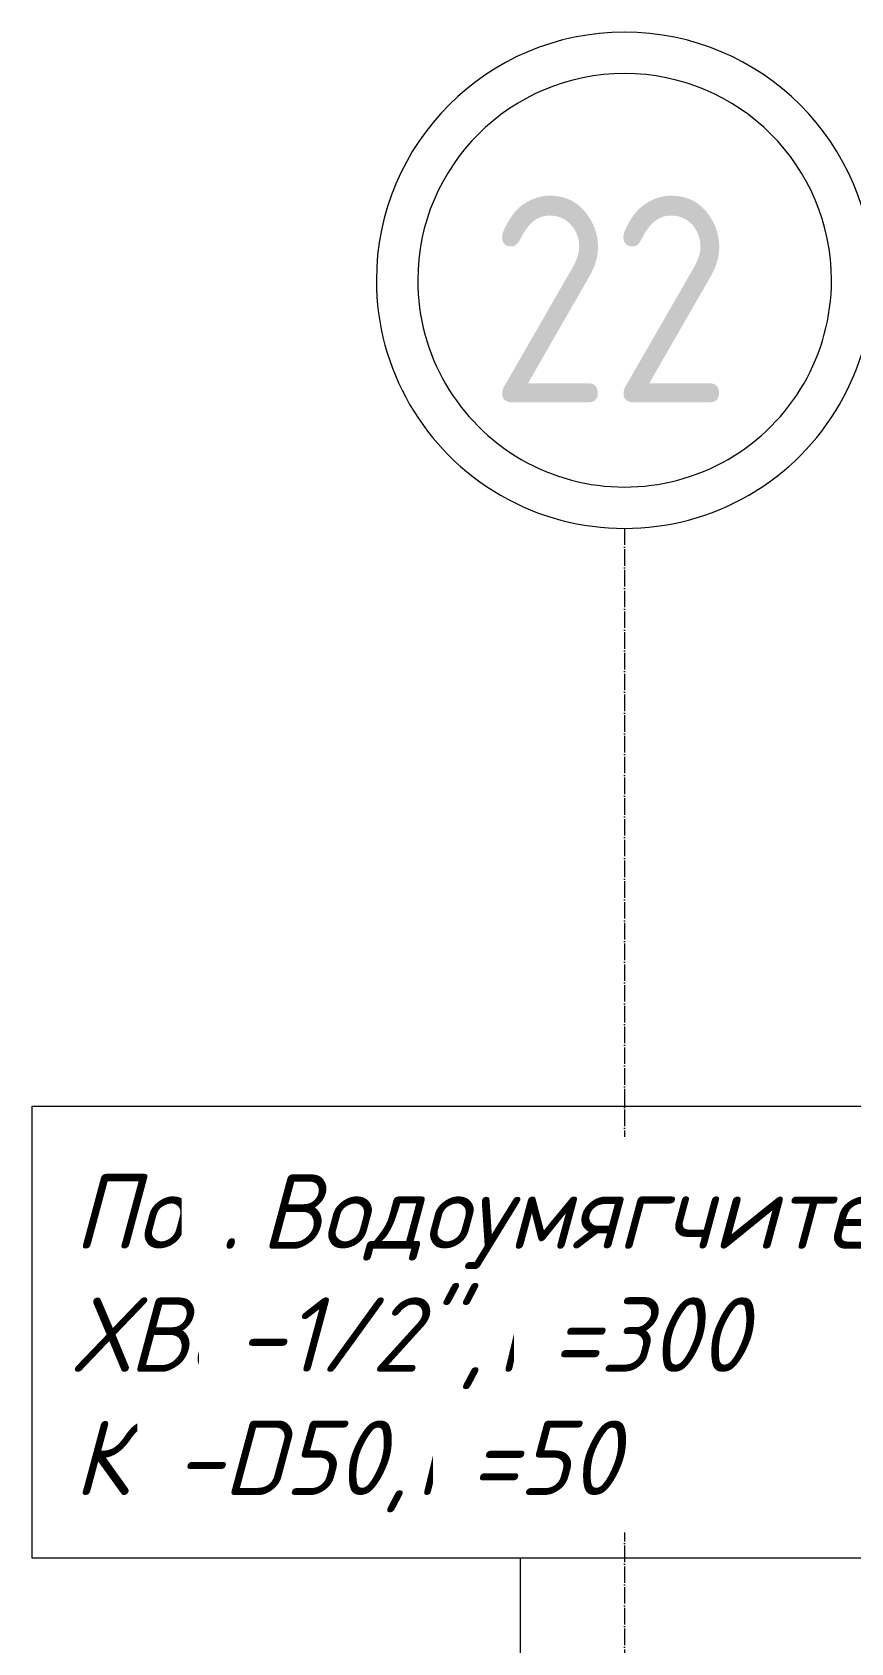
# Model space of a CAD drawing. Header units: millimetres. Extents: x -215207 to 92095, y -30385 to 123050.
# Drawn here: x 68548 to 69537, y 27523 to 29470 of the extents above; entities that cross this region are included whole.
import ezdxf

# ---------------------------------------------------------------- set-up
doc = ezdxf.new("R2010")
doc.units = ezdxf.units.MM
doc.linetypes.add('ADSK_Линия сетки', pattern=[25, 20, -2.5, 0, -2.5])
doc.layers.add('Аннотация', color=7, linetype='Continuous', lineweight=20)
doc.layers.add('Оси', color=7, linetype='Continuous', lineweight=9)
doc.styles.add('GOST Common', font='GOST_Common.ttf', dxfattribs={"width": 0.9, "height": 250})
doc.styles.add('GOST Common_I_1', font='GOST_Common Italic.ttf', dxfattribs={"height": 50})

# ---------------------------------------------------------------- blocks, each defined once
blk = doc.blocks.new('Ось сетки - Круг_Ø12 мм 2-461932-План 1 этажа _Пищеблок_ - Привязка мокрых точек')
at = {"layer": 'Оси', "lineweight": 20}
for radius, start, end in [(6, 360, 180), (5, 360, 180), (6, 180, 360), (5, 180, 360)]:
    blk.add_arc((0, 0), radius, start, end, dxfattribs=at)

msp = doc.modelspace()

# ---------------------------------------------------------------- linework, layer by layer
at = {"layer": 'Аннотация', "color": 5, "lineweight": 9, "true_color": 0x0000ff}
msp.add_line((69138.3, 26632.6), (69138.3, 27625.1), dxfattribs=at)
at = {"layer": 'Аннотация', "color": 5, "lineweight": 9, "true_color": 0x0000ff, "flags": 128}
msp.add_lwpolyline([(68548.1, 28171.6), (69728.5, 28171.6), (69728.5, 27625.1), (68548.1, 27625.1)], close=True, dxfattribs=at)
at = {"layer": 'Оси', "linetype": 'ADSK_Линия сетки'}
msp.add_line((69264, 28870.2), (69264, 13115.3), dxfattribs=at)

# ---------------------------------------------------------------- block references
at = {"layer": 'Оси', "lineweight": 20, "xscale": 49.99999999999998, "yscale": 49.99999999999998, "zscale": 49.99999999999998, "rotation": 180}
msp.add_blockref('Ось сетки - Круг_Ø12 мм 2-461932-План 1 этажа _Пищеблок_ - Привязка мокрых точек', (69264, 29170.2), dxfattribs=at)

# ---------------------------------------------------------------- texts
at = {"layer": 'Оси', "insert": (69100.6, 29272.5), "char_height": 250, "width": 389.62, "attachment_point": 1, "style": 'GOST Common'}
msp.add_mtext('22', dxfattribs=at)

# ---------------------------------------------------------------- next in the draw order: texts
at = {"layer": 'Аннотация', "color": 5, "lineweight": 9, "true_color": 0x0000ff, "insert": (68598.1, 28089.2), "char_height": 90, "width": 212.848, "attachment_point": 1, "style": 'GOST Common_I_1', "bg_fill": 2}
msp.add_mtext('Поз', dxfattribs=at)

# ---------------------------------------------------------------- next in the draw order: texts
at = {"layer": 'Аннотация', "color": 5, "lineweight": 9, "true_color": 0x0000ff, "insert": (68773.7, 28089.2), "char_height": 90, "width": 61.329, "attachment_point": 1, "style": 'GOST Common_I_1', "bg_fill": 2}
msp.add_mtext('. ', dxfattribs=at)

# ---------------------------------------------------------------- next in the draw order: texts
at = {"layer": 'Аннотация', "color": 5, "lineweight": 9, "true_color": 0x0000ff, "insert": (68824.3, 28089.2), "char_height": 90, "width": 1002.911, "attachment_point": 1, "style": 'GOST Common_I_1', "bg_fill": 2}
msp.add_mtext('Водоумягчитель', dxfattribs=at)

# ---------------------------------------------------------------- next in the draw order: texts
at = {"layer": 'Аннотация', "color": 5, "lineweight": 9, "true_color": 0x0000ff, "insert": (68598.1, 27940.4), "char_height": 90, "width": 238.101, "attachment_point": 1, "style": 'GOST Common_I_1', "bg_fill": 2}
msp.add_mtext('ХВС', dxfattribs=at)

# ---------------------------------------------------------------- next in the draw order: texts
at = {"layer": 'Аннотация', "color": 5, "lineweight": 9, "true_color": 0x0000ff, "insert": (68794.5, 27940.4), "char_height": 90, "width": 382.405, "attachment_point": 1, "style": 'GOST Common_I_1', "bg_fill": 2}
msp.add_mtext('-1/2", ', dxfattribs=at)

# ---------------------------------------------------------------- next in the draw order: texts
at = {"layer": 'Аннотация', "color": 5, "lineweight": 9, "true_color": 0x0000ff, "char_height": 90, "attachment_point": 1, "style": 'GOST Common_I_1', "bg_fill": 2}
for s, insert, width in [('\\fGOST Common|b0|i1|c204|p34|;\\W.9;Н', (69110.1, 27940.4), 79.367), ('КС', (68598.1, 27791.5), 147.911)]:
    msp.add_mtext(s, dxfattribs=dict(at, insert=insert, width=width))

# ---------------------------------------------------------------- next in the draw order: texts
for s, insert, width in [('=300', (69175.5, 27940.4), 274.177), ('-D50, ', (68720.1, 27791.5), 353.544)]:
    msp.add_mtext(s, dxfattribs=dict(at, insert=insert, width=width))

# ---------------------------------------------------------------- next in the draw order: texts
at = {"layer": 'Аннотация', "color": 5, "lineweight": 9, "true_color": 0x0000ff, "insert": (69011.8, 27791.5), "char_height": 90, "width": 79.367, "attachment_point": 1, "style": 'GOST Common_I_1', "bg_fill": 2}
msp.add_mtext('\\fGOST Common|b0|i1|c204|p34|;\\W.9;Н', dxfattribs=at)

# ---------------------------------------------------------------- next in the draw order: texts
at = {"layer": 'Аннотация', "color": 5, "lineweight": 9, "true_color": 0x0000ff, "insert": (69077.3, 27791.5), "char_height": 90, "width": 205.633, "attachment_point": 1, "style": 'GOST Common_I_1', "bg_fill": 2}
msp.add_mtext('=50', dxfattribs=at)

doc.saveas('drawing.dxf')
